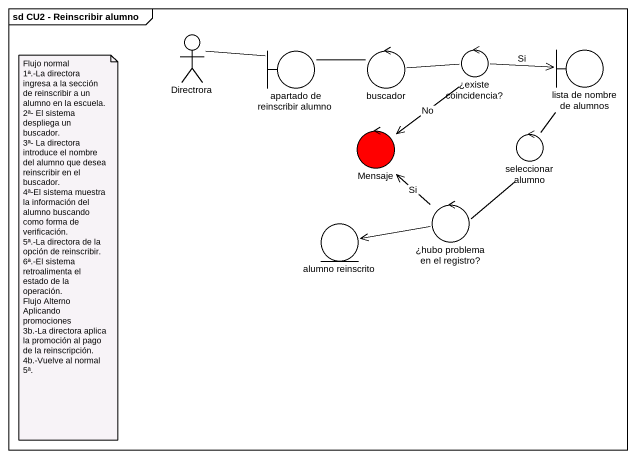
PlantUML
@startuml
mainframe sd CU2 - Reinscribir alumno
actor Directrora
boundary "apartado de reinscribir alumno" as apartado_de_reinscribir
control buscador
control "¿existe coincidencia?" as existe_coincidencia
boundary "lista de nombre de alumnos" as lista_de_nombre_de_alumnos
control Mensaje #FF0000
control "seleccionar alumno" as seleccionar_alumno
control "¿hubo problema en el registro?" as hubo_problema_en_el_registro
entity "alumno reinscrito" as alumno_reinscrito
Directrora -right- apartado_de_reinscribir
apartado_de_reinscribir -right- buscador
buscador -right- existe_coincidencia
existe_coincidencia -right-> lista_de_nombre_de_alumnos : Si
existe_coincidencia --> Mensaje : No
lista_de_nombre_de_alumnos -- seleccionar_alumno
seleccionar_alumno -- hubo_problema_en_el_registro
hubo_problema_en_el_registro -up-> Mensaje : Si
hubo_problema_en_el_registro -left-> alumno_reinscrito
note as N1
  Flujo normal
  1ª.-La directora ingresa a la sección de reinscribir a un alumno en la escuela.
  2ª- El sistema despliega un buscador.
  3ª- La directora introduce el nombre del alumno que desea reinscribir en el buscador.
  4ª-El sistema muestra la información del alumno buscando como forma de verificación.
  5ª.-La directora de la opción de reinscribir.
  6ª.-El sistema retroalimenta el estado de la operación.
  Flujo Alterno
  Aplicando promociones
  3b.-La directora aplica la promoción al pago de la reinscripción.
  4b.-Vuelve al normal 5ª.
end note
@enduml
